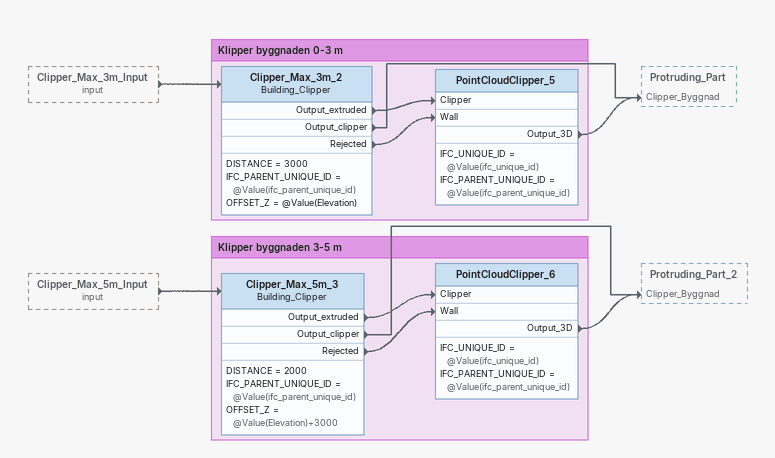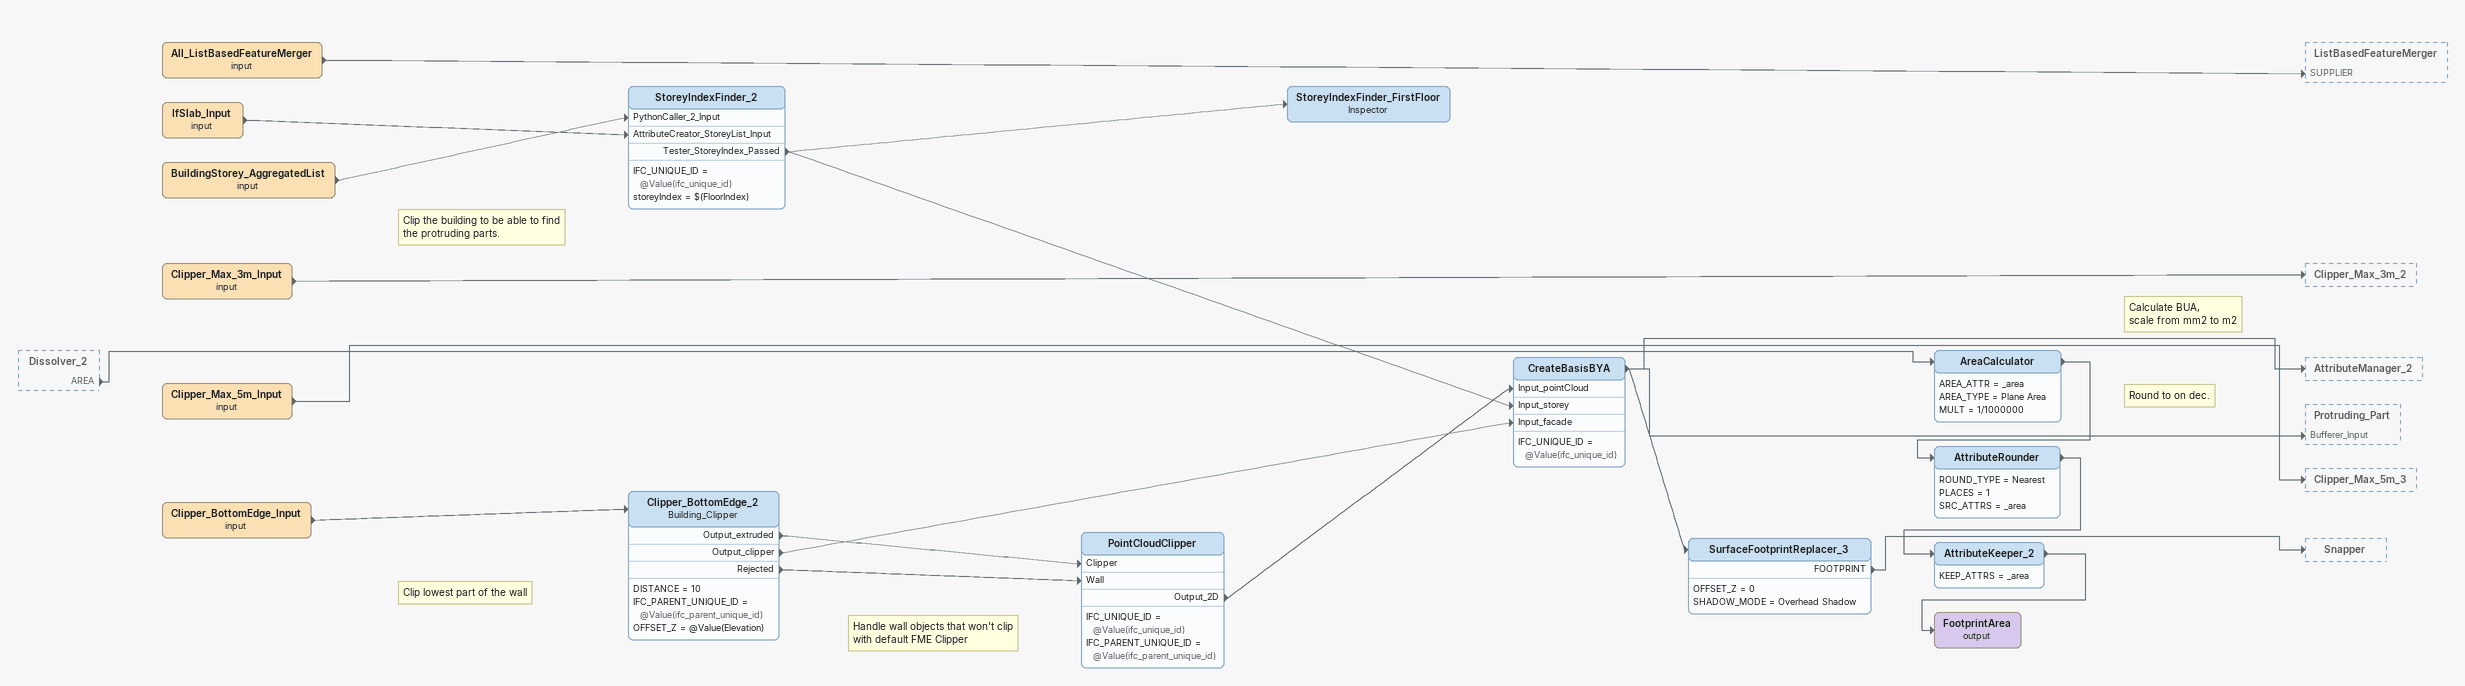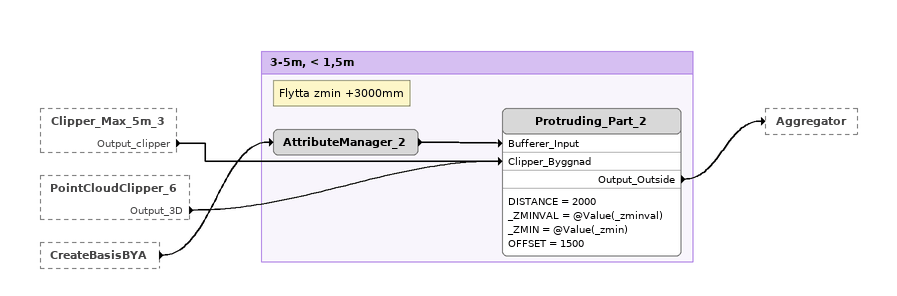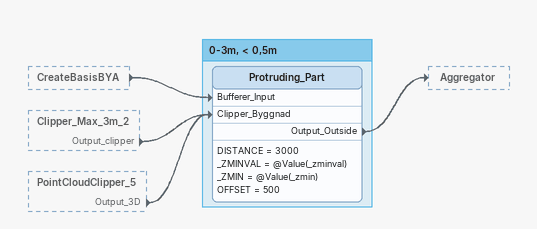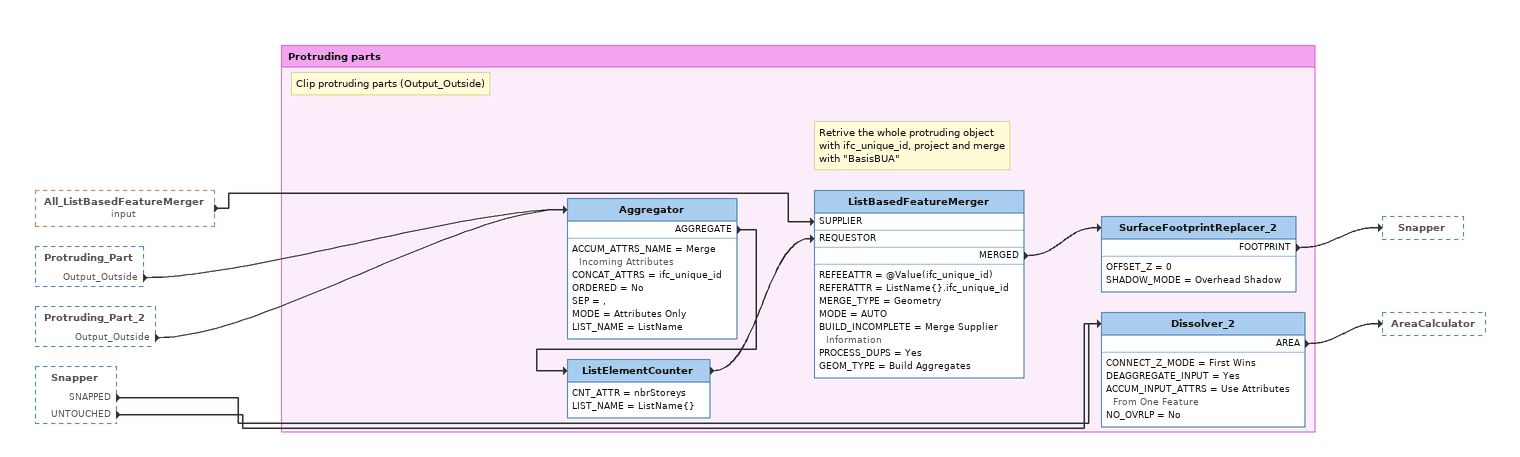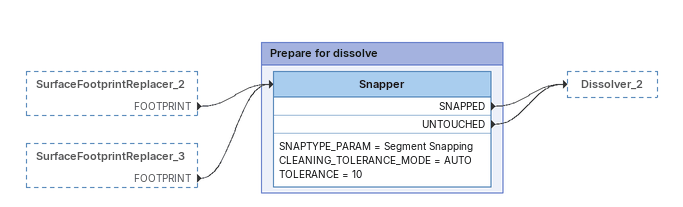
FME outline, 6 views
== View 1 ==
Clipper_Max_3m_Input (input) [outside]
    -> Clipper_Max_3m_2
Clipper_Max_5m_Input (input) [outside]
    -> Clipper_Max_5m_3

Bookmark: Klipper byggnaden 0-3 m
Clipper_Max_3m_2: Building_Clipper
    DISTANCE = 3000
    IFC_PARENT_UNIQUE_ID = @Value(ifc_parent_unique_id)
    OFFSET_Z = @Value(Elevation)
    Output_extruded -> PointCloudClipper_5 [Clipper]
    Output_clipper -> Protruding_Part [Clipper_Byggnad]
    Rejected -> PointCloudClipper_5 [Wall]
PointCloudClipper_5
    IFC_UNIQUE_ID = @Value(ifc_unique_id)
    IFC_PARENT_UNIQUE_ID = @Value(ifc_parent_unique_id)
    Output_3D -> Protruding_Part [Clipper_Byggnad]

Bookmark: Klipper byggnaden 3-5 m
Clipper_Max_5m_3: Building_Clipper
    DISTANCE = 2000
    IFC_PARENT_UNIQUE_ID = @Value(ifc_parent_unique_id)
    OFFSET_Z = @Value(Elevation)+3000
    Output_extruded -> PointCloudClipper_6 [Clipper]
    Output_clipper -> Protruding_Part_2 [Clipper_Byggnad]
    Rejected -> PointCloudClipper_6 [Wall]
PointCloudClipper_6
    IFC_UNIQUE_ID = @Value(ifc_unique_id)
    IFC_PARENT_UNIQUE_ID = @Value(ifc_parent_unique_id)
    Output_3D -> Protruding_Part_2 [Clipper_Byggnad]

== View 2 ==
Dissolver_2 [outside]
    AREA -> AreaCalculator
All_ListBasedFeatureMerger (input)
    -> ListBasedFeatureMerger [SUPPLIER]
IfSlab_Input (input)
    -> StoreyIndexFinder_2 [AttributeCreator_StoreyList_Input]
BuildingStorey_AggregatedList (input)
    -> StoreyIndexFinder_2 [PythonCaller_2_Input]
StoreyIndexFinder_2
    IFC_UNIQUE_ID = @Value(ifc_unique_id)
    storeyIndex = $(FloorIndex)
    Tester_StoreyIndex_Passed -> CreateBasisBYA [Input_storey]
    Tester_StoreyIndex_Passed -> StoreyIndexFinder_FirstFloor
StoreyIndexFinder_FirstFloor: Inspector
Note: Clip the building to be able to find the protruding parts.
Clipper_Max_3m_Input (input)
    -> Clipper_Max_3m_2
Clipper_Max_5m_Input (input)
    -> Clipper_Max_5m_3
Clipper_BottomEdge_Input (input)
    -> Clipper_BottomEdge_2
Note: Clip lowest part of the wall
Clipper_BottomEdge_2: Building_Clipper
    DISTANCE = 10
    IFC_PARENT_UNIQUE_ID = @Value(ifc_parent_unique_id)
    OFFSET_Z = @Value(Elevation)
    Output_extruded -> PointCloudClipper [Clipper]
    Output_clipper -> CreateBasisBYA [Input_facade]
    Rejected -> PointCloudClipper [Wall]
Note: Handle wall objects that won't clip with default FME Clipper
PointCloudClipper
    IFC_UNIQUE_ID = @Value(ifc_unique_id)
    IFC_PARENT_UNIQUE_ID = @Value(ifc_parent_unique_id)
    Output_2D -> CreateBasisBYA [Input_pointCloud]
CreateBasisBYA
    IFC_UNIQUE_ID = @Value(ifc_unique_id)
    -> AttributeManager_2
    -> Protruding_Part [Bufferer_Input]
    -> SurfaceFootprintReplacer_3
SurfaceFootprintReplacer_3
    OFFSET_Z = 0
    SHADOW_MODE = Overhead Shadow
    FOOTPRINT -> Snapper
Note: Calculate BUA, / scale from mm2 to m2
AreaCalculator
    AREA_ATTR = _area
    AREA_TYPE = Plane Area
    MULT = 1/1000000
    -> AttributeRounder
Note: Round to on dec.
AttributeRounder
    ROUND_TYPE = Nearest
    PLACES = 1
    SRC_ATTRS = _area
    -> AttributeKeeper_2
AttributeKeeper_2
    KEEP_ATTRS = _area
    -> FootprintArea (output)
FootprintArea (output)

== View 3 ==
Clipper_Max_5m_3 [outside]
    Output_clipper -> Protruding_Part_2 [Clipper_Byggnad]
PointCloudClipper_6 [outside]
    Output_3D -> Protruding_Part_2 [Clipper_Byggnad]
CreateBasisBYA [outside]
    -> AttributeManager_2

Bookmark: 3-5m, < 1,5m
Note: Flytta zmin +3000mm
AttributeManager_2
    -> Protruding_Part_2 [Bufferer_Input]
Protruding_Part_2
    DISTANCE = 2000
    _ZMINVAL = @Value(_zminval)
    _ZMIN = @Value(_zmin)
    OFFSET = 1500
    Output_Outside -> Aggregator

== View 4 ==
CreateBasisBYA [outside]
    -> Protruding_Part [Bufferer_Input]
Clipper_Max_3m_2 [outside]
    Output_clipper -> Protruding_Part [Clipper_Byggnad]
PointCloudClipper_5 [outside]
    Output_3D -> Protruding_Part [Clipper_Byggnad]

Bookmark: 0-3m, < 0,5m
Protruding_Part
    DISTANCE = 3000
    _ZMINVAL = @Value(_zminval)
    _ZMIN = @Value(_zmin)
    OFFSET = 500
    Output_Outside -> Aggregator

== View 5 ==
All_ListBasedFeatureMerger (input) [outside]
    -> ListBasedFeatureMerger [SUPPLIER]
Protruding_Part [outside]
    Output_Outside -> Aggregator
Protruding_Part_2 [outside]
    Output_Outside -> Aggregator
Snapper [outside]
    SNAPPED -> Dissolver_2
    UNTOUCHED -> Dissolver_2

Bookmark: Protruding parts
Note: Clip protruding parts (Output_Outside)
Aggregator
    ACCUM_ATTRS_NAME = Merge Incoming Attributes
    CONCAT_ATTRS = ifc_unique_id
    ORDERED = No
    SEP = ,
    MODE = Attributes Only
    LIST_NAME = ListName
    AGGREGATE -> ListElementCounter
ListElementCounter
    CNT_ATTR = nbrStoreys
    LIST_NAME = ListName{}
    -> ListBasedFeatureMerger [REQUESTOR]
Note: Retrive the whole protruding object with ifc_unique_id, project and merge with "BasisBUA"
ListBasedFeatureMerger
    REFEEATTR = @Value(ifc_unique_id)
    REFERATTR = ListName{}.ifc_unique_id
    MERGE_TYPE = Geometry
    MODE = AUTO
    BUILD_INCOMPLETE = Merge Supplier Information
    PROCESS_DUPS = Yes
    GEOM_TYPE = Build Aggregates
    MERGED -> SurfaceFootprintReplacer_2
SurfaceFootprintReplacer_2
    OFFSET_Z = 0
    SHADOW_MODE = Overhead Shadow
    FOOTPRINT -> Snapper
Dissolver_2
    CONNECT_Z_MODE = First Wins
    DEAGGREGATE_INPUT = Yes
    ACCUM_INPUT_ATTRS = Use Attributes From One Feature
    NO_OVRLP = No
    AREA -> AreaCalculator

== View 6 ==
SurfaceFootprintReplacer_2 [outside]
    FOOTPRINT -> Snapper
SurfaceFootprintReplacer_3 [outside]
    FOOTPRINT -> Snapper

Bookmark: Prepare for dissolve
Snapper
    SNAPTYPE_PARAM = Segment Snapping
    CLEANING_TOLERANCE_MODE = AUTO
    TOLERANCE = 10
    SNAPPED -> Dissolver_2
    UNTOUCHED -> Dissolver_2
